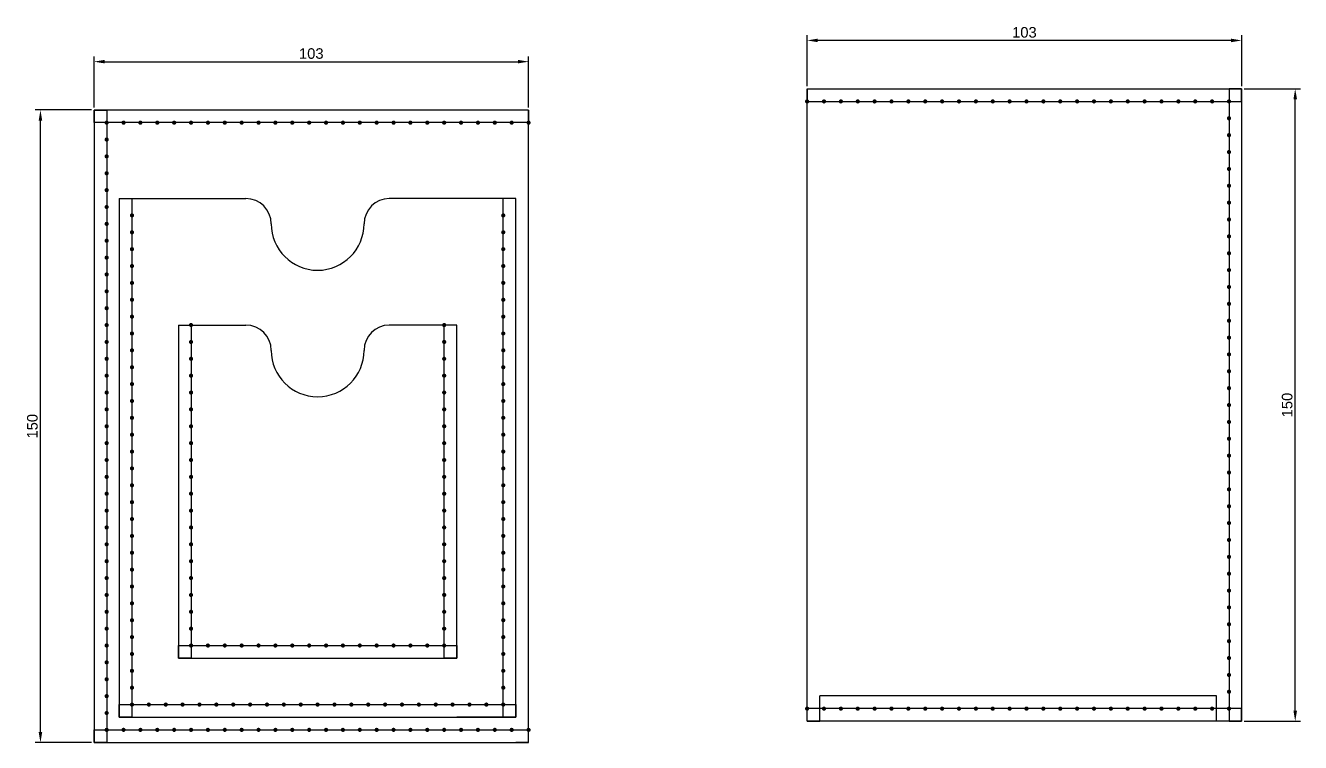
# Model space of a CAD drawing. Header units: millimetres. Extents: x 1335 to 6986, y 304 to 1543.
# Drawn here: x 1334.6 to 1636.8, y 984.9 to 1154.9 of the extents above; entities that cross this region are included whole.
import ezdxf

# ---------------------------------------------------------------- set-up
doc = ezdxf.new("R2010")
doc.units = ezdxf.units.MM
doc.styles.get("Standard").update_dxf_attribs({"font": 'arial.ttf'})
doc.dimstyles.new('ISO-25', dxfattribs={"dimtxt": 2.5, "dimasz": 2.5, "dimexe": 1.25, "dimexo": 0.625, "dimtad": 1, "dimtxsty": 'Standard', "dimcen": 2.5, "dimadec": 0, "dimazin": 0, "dimtfac": 1, "dimtmove": 0, "dimatfit": 3, "dimfxl": 1, "dimarcsym": 0})

# ---------------------------------------------------------------- blocks, each defined once
blk = doc.blocks.new('*D20')
at = {"color": 0, "lineweight": -2, "transparency": 16777216}
for p, q in [((1350.19, 1134.87), (1336.87, 1134.87)), ((1338.12, 987.37), (1338.12, 1132.37)), ((1350.19, 984.87), (1336.87, 984.87))]:
    blk.add_line(p, q, dxfattribs=at)
at = {"color": 0, "transparency": 16777216}
for points in [[(1337.7, 1132.37), (1338.54, 1132.37), (1338.12, 1134.87)], [(1337.7, 987.37), (1338.54, 987.37), (1338.12, 984.87)]]:
    blk.add_solid(points, dxfattribs=at)
at = {"layer": 'Defpoints', "color": 0, "transparency": 16777216}
for p in [(1338.12, 1134.87), (1350.82, 1134.87), (1350.82, 984.87)]:
    blk.add_point(p, dxfattribs=at)
at = {"color": 0, "transparency": 16777216, "insert": (1336.22, 1059.87), "char_height": 2.5, "attachment_point": 5, "rotation": 90}
blk.add_mtext('150', dxfattribs=at)
blk = doc.blocks.new('*D21')
at = {"color": 0, "lineweight": -2, "transparency": 16777216}
for p, q in [((1350.82, 1135.49), (1350.82, 1147.58)), ((1353.32, 1146.33), (1451.32, 1146.33)), ((1453.82, 1135.49), (1453.82, 1147.58))]:
    blk.add_line(p, q, dxfattribs=at)
at = {"color": 0, "transparency": 16777216}
for points in [[(1353.32, 1146.75), (1353.32, 1145.92), (1350.82, 1146.33)], [(1451.32, 1146.75), (1451.32, 1145.92), (1453.82, 1146.33)]]:
    blk.add_solid(points, dxfattribs=at)
at = {"layer": 'Defpoints', "color": 0, "transparency": 16777216}
for p in [(1453.82, 1146.33), (1350.82, 1134.87), (1453.82, 1134.87)]:
    blk.add_point(p, dxfattribs=at)
at = {"color": 0, "transparency": 16777216, "insert": (1402.32, 1148.24), "char_height": 2.5, "attachment_point": 5}
blk.add_mtext('103', dxfattribs=at)
blk = doc.blocks.new('*D22')
at = {"color": 0, "lineweight": -2, "transparency": 16777216}
for p, q in [((1623.47, 1139.9), (1636.79, 1139.9)), ((1635.54, 992.4), (1635.54, 1137.4)), ((1623.47, 989.9), (1636.79, 989.9))]:
    blk.add_line(p, q, dxfattribs=at)
at = {"color": 0, "transparency": 16777216}
for points in [[(1635.13, 1137.4), (1635.96, 1137.4), (1635.54, 1139.9)], [(1635.13, 992.4), (1635.96, 992.4), (1635.54, 989.9)]]:
    blk.add_solid(points, dxfattribs=at)
at = {"layer": 'Defpoints', "color": 0, "transparency": 16777216}
for p in [(1622.85, 1139.9), (1635.54, 1139.9), (1622.85, 989.9)]:
    blk.add_point(p, dxfattribs=at)
at = {"color": 0, "transparency": 16777216, "insert": (1633.64, 1064.9), "char_height": 2.5, "attachment_point": 5, "rotation": 90}
blk.add_mtext('150', dxfattribs=at)
blk = doc.blocks.new('*D23')
at = {"color": 0, "lineweight": -2, "transparency": 16777216}
for p, q in [((1519.85, 1140.52), (1519.85, 1152.62)), ((1622.85, 1140.52), (1622.85, 1152.62)), ((1620.35, 1151.37), (1522.35, 1151.37))]:
    blk.add_line(p, q, dxfattribs=at)
at = {"color": 0, "transparency": 16777216}
for points in [[(1522.35, 1151.78), (1522.35, 1150.95), (1519.85, 1151.37)], [(1620.35, 1151.78), (1620.35, 1150.95), (1622.85, 1151.37)]]:
    blk.add_solid(points, dxfattribs=at)
at = {"layer": 'Defpoints', "color": 0, "transparency": 16777216}
for p in [(1519.85, 1151.37), (1519.85, 1139.9), (1622.85, 1139.9)]:
    blk.add_point(p, dxfattribs=at)
at = {"color": 0, "transparency": 16777216, "insert": (1571.35, 1153.27), "char_height": 2.5, "attachment_point": 5}
blk.add_mtext('103', dxfattribs=at)

msp = doc.modelspace()

# ---------------------------------------------------------------- hatches: boundary and pattern name
h = msp.add_hatch(color=256)
h.dxf.hatch_style = 1
h.paths.add_polyline_path([(1519.347, 1136.898, -1), (1520.347, 1136.898, -1)])
h = msp.add_hatch(color=256)
h.dxf.hatch_style = 1
h.paths.add_polyline_path([(1523.347, 1136.898, -1), (1524.347, 1136.898, -1)])
h = msp.add_hatch(color=256)
h.dxf.hatch_style = 1
h.paths.add_polyline_path([(1527.347, 1136.898, -1), (1528.347, 1136.898, -1)])
h = msp.add_hatch(color=256)
h.dxf.hatch_style = 1
h.paths.add_polyline_path([(1531.347, 1136.898, -1), (1532.347, 1136.898, -1)])
h = msp.add_hatch(color=256)
h.dxf.hatch_style = 1
h.paths.add_polyline_path([(1535.347, 1136.898, -1), (1536.347, 1136.898, -1)])
h = msp.add_hatch(color=256)
h.dxf.hatch_style = 1
h.paths.add_polyline_path([(1539.347, 1136.898, -1), (1540.347, 1136.898, -1)])
h = msp.add_hatch(color=256)
h.dxf.hatch_style = 1
h.paths.add_polyline_path([(1543.347, 1136.898, -1), (1544.347, 1136.898, -1)])
h = msp.add_hatch(color=256)
h.dxf.hatch_style = 1
h.paths.add_polyline_path([(1547.347, 1136.898, -1), (1548.347, 1136.898, -1)])
h = msp.add_hatch(color=256)
h.dxf.hatch_style = 1
h.paths.add_polyline_path([(1551.347, 1136.898, -1), (1552.347, 1136.898, -1)])
h = msp.add_hatch(color=256)
h.dxf.hatch_style = 1
h.paths.add_polyline_path([(1555.347, 1136.898, -1), (1556.347, 1136.898, -1)])
h = msp.add_hatch(color=256)
h.dxf.hatch_style = 1
h.paths.add_polyline_path([(1559.347, 1136.898, -1), (1560.347, 1136.898, -1)])
h = msp.add_hatch(color=256)
h.dxf.hatch_style = 1
h.paths.add_polyline_path([(1563.347, 1136.898, -1), (1564.347, 1136.898, -1)])
h = msp.add_hatch(color=256)
h.dxf.hatch_style = 1
h.paths.add_polyline_path([(1567.347, 1136.898, -1), (1568.347, 1136.898, -1)])
h = msp.add_hatch(color=256)
h.dxf.hatch_style = 1
h.paths.add_polyline_path([(1571.347, 1136.898, -1), (1572.347, 1136.898, -1)])
h = msp.add_hatch(color=256)
h.dxf.hatch_style = 1
h.paths.add_polyline_path([(1575.347, 1136.898, -1), (1576.347, 1136.898, -1)])
h = msp.add_hatch(color=256)
h.dxf.hatch_style = 1
h.paths.add_polyline_path([(1579.347, 1136.898, -1), (1580.347, 1136.898, -1)])
h = msp.add_hatch(color=256)
h.dxf.hatch_style = 1
h.paths.add_polyline_path([(1583.347, 1136.898, -1), (1584.347, 1136.898, -1)])
h = msp.add_hatch(color=256)
h.dxf.hatch_style = 1
h.paths.add_polyline_path([(1587.347, 1136.898, -1), (1588.347, 1136.898, -1)])
h = msp.add_hatch(color=256)
h.dxf.hatch_style = 1
h.paths.add_polyline_path([(1591.347, 1136.898, -1), (1592.347, 1136.898, -1)])
h = msp.add_hatch(color=256)
h.dxf.hatch_style = 1
h.paths.add_polyline_path([(1595.347, 1136.898, -1), (1596.347, 1136.898, -1)])
h = msp.add_hatch(color=256)
h.dxf.hatch_style = 1
h.paths.add_polyline_path([(1599.347, 1136.898, -1), (1600.347, 1136.898, -1)])
h = msp.add_hatch(color=256)
h.dxf.hatch_style = 1
h.paths.add_polyline_path([(1603.347, 1136.898, -1), (1604.347, 1136.898, -1)])
h = msp.add_hatch(color=256)
h.dxf.hatch_style = 1
h.paths.add_polyline_path([(1607.347, 1136.898, -1), (1608.347, 1136.898, -1)])
h = msp.add_hatch(color=256)
h.dxf.hatch_style = 1
h.paths.add_polyline_path([(1611.347, 1136.898, -1), (1612.347, 1136.898, -1)])
h = msp.add_hatch(color=256)
h.dxf.hatch_style = 1
h.paths.add_polyline_path([(1615.347, 1136.898, -1), (1616.347, 1136.898, -1)])
h = msp.add_hatch(color=256)
h.dxf.hatch_style = 1
h.paths.add_polyline_path([(1619.347, 1136.898, -1), (1620.347, 1136.898, -1)])
h = msp.add_hatch(color=256)
h.dxf.hatch_style = 1
h.paths.add_polyline_path([(1619.347, 1132.898, -1), (1620.347, 1132.898, -1)])
h = msp.add_hatch(color=256)
h.dxf.hatch_style = 1
h.paths.add_polyline_path([(1354.317, 1131.865, 1), (1353.317, 1131.865, 1)])
h = msp.add_hatch(color=256)
h.dxf.hatch_style = 1
h.paths.add_polyline_path([(1358.317, 1131.865, 1), (1357.317, 1131.865, 1)])
h = msp.add_hatch(color=256)
h.dxf.hatch_style = 1
h.paths.add_polyline_path([(1362.317, 1131.865, 1), (1361.317, 1131.865, 1)])
h = msp.add_hatch(color=256)
h.dxf.hatch_style = 1
h.paths.add_polyline_path([(1366.317, 1131.865, 1), (1365.317, 1131.865, 1)])
h = msp.add_hatch(color=256)
h.dxf.hatch_style = 1
h.paths.add_polyline_path([(1370.317, 1131.865, 1), (1369.317, 1131.865, 1)])
h = msp.add_hatch(color=256)
h.dxf.hatch_style = 1
h.paths.add_polyline_path([(1374.317, 1131.865, 1), (1373.317, 1131.865, 1)])
h = msp.add_hatch(color=256)
h.dxf.hatch_style = 1
h.paths.add_polyline_path([(1378.317, 1131.865, 1), (1377.317, 1131.865, 1)])
h = msp.add_hatch(color=256)
h.dxf.hatch_style = 1
h.paths.add_polyline_path([(1382.317, 1131.865, 1), (1381.317, 1131.865, 1)])
h = msp.add_hatch(color=256)
h.dxf.hatch_style = 1
h.paths.add_polyline_path([(1386.317, 1131.865, 1), (1385.317, 1131.865, 1)])
h = msp.add_hatch(color=256)
h.dxf.hatch_style = 1
h.paths.add_polyline_path([(1390.317, 1131.865, 1), (1389.317, 1131.865, 1)])
h = msp.add_hatch(color=256)
h.dxf.hatch_style = 1
h.paths.add_polyline_path([(1394.317, 1131.865, 1), (1393.317, 1131.865, 1)])
h = msp.add_hatch(color=256)
h.dxf.hatch_style = 1
h.paths.add_polyline_path([(1398.317, 1131.865, 1), (1397.317, 1131.865, 1)])
h = msp.add_hatch(color=256)
h.dxf.hatch_style = 1
h.paths.add_polyline_path([(1402.317, 1131.865, 1), (1401.317, 1131.865, 1)])
h = msp.add_hatch(color=256)
h.dxf.hatch_style = 1
h.paths.add_polyline_path([(1406.317, 1131.865, 1), (1405.317, 1131.865, 1)])
h = msp.add_hatch(color=256)
h.dxf.hatch_style = 1
h.paths.add_polyline_path([(1410.317, 1131.865, 1), (1409.317, 1131.865, 1)])
h = msp.add_hatch(color=256)
h.dxf.hatch_style = 1
h.paths.add_polyline_path([(1414.317, 1131.865, 1), (1413.317, 1131.865, 1)])
h = msp.add_hatch(color=256)
h.dxf.hatch_style = 1
h.paths.add_polyline_path([(1418.317, 1131.865, 1), (1417.317, 1131.865, 1)])
h = msp.add_hatch(color=256)
h.dxf.hatch_style = 1
h.paths.add_polyline_path([(1422.317, 1131.865, 1), (1421.317, 1131.865, 1)])
h = msp.add_hatch(color=256)
h.dxf.hatch_style = 1
h.paths.add_polyline_path([(1426.317, 1131.865, 1), (1425.317, 1131.865, 1)])
h = msp.add_hatch(color=256)
h.dxf.hatch_style = 1
h.paths.add_polyline_path([(1430.317, 1131.865, 1), (1429.317, 1131.865, 1)])
h = msp.add_hatch(color=256)
h.dxf.hatch_style = 1
h.paths.add_polyline_path([(1434.317, 1131.865, 1), (1433.317, 1131.865, 1)])
h = msp.add_hatch(color=256)
h.dxf.hatch_style = 1
h.paths.add_polyline_path([(1438.317, 1131.865, 1), (1437.317, 1131.865, 1)])
h = msp.add_hatch(color=256)
h.dxf.hatch_style = 1
h.paths.add_polyline_path([(1442.317, 1131.865, 1), (1441.317, 1131.865, 1)])
h = msp.add_hatch(color=256)
h.dxf.hatch_style = 1
h.paths.add_polyline_path([(1446.317, 1131.865, 1), (1445.317, 1131.865, 1)])
h = msp.add_hatch(color=256)
h.dxf.hatch_style = 1
h.paths.add_polyline_path([(1450.317, 1131.865, 1), (1449.317, 1131.865, 1)])
h = msp.add_hatch(color=256)
h.dxf.hatch_style = 1
h.paths.add_polyline_path([(1454.317, 1131.865, 1), (1453.317, 1131.865, 1)])
h = msp.add_hatch(color=256)
h.dxf.hatch_style = 1
h.paths.add_polyline_path([(1354.317, 1127.865, 1), (1353.317, 1127.865, 1)])
h = msp.add_hatch(color=256)
h.dxf.hatch_style = 1
h.paths.add_polyline_path([(1619.347, 1128.898, -1), (1620.347, 1128.898, -1)])
h = msp.add_hatch(color=256)
h.dxf.hatch_style = 1
h.paths.add_polyline_path([(1354.317, 1123.865, 1), (1353.317, 1123.865, 1)])
h = msp.add_hatch(color=256)
h.dxf.hatch_style = 1
h.paths.add_polyline_path([(1619.347, 1124.898, -1), (1620.347, 1124.898, -1)])
h = msp.add_hatch(color=256)
h.dxf.hatch_style = 1
h.paths.add_polyline_path([(1619.347, 1120.898, -1), (1620.347, 1120.898, -1)])
h = msp.add_hatch(color=256)
h.dxf.hatch_style = 1
h.paths.add_polyline_path([(1354.317, 1119.865, 1), (1353.317, 1119.865, 1)])
h = msp.add_hatch(color=256)
h.dxf.hatch_style = 1
h.paths.add_polyline_path([(1354.317, 1115.865, 1), (1353.317, 1115.865, 1)])
h = msp.add_hatch(color=256)
h.dxf.hatch_style = 1
h.paths.add_polyline_path([(1619.347, 1116.898, -1), (1620.347, 1116.898, -1)])
h = msp.add_hatch(color=256)
h.dxf.hatch_style = 1
h.paths.add_polyline_path([(1354.317, 1111.865, 1), (1353.317, 1111.865, 1)])
h = msp.add_hatch(color=256)
h.dxf.hatch_style = 1
h.paths.add_polyline_path([(1619.347, 1112.898, -1), (1620.347, 1112.898, -1)])
h = msp.add_hatch(color=256)
h.dxf.hatch_style = 1
h.paths.add_polyline_path([(1360.317, 1109.865, 1), (1359.317, 1109.865, 1)])
h = msp.add_hatch(color=256)
h.dxf.hatch_style = 1
h.paths.add_polyline_path([(1448.317, 1109.865, 1), (1447.317, 1109.865, 1)])
h = msp.add_hatch(color=256)
h.dxf.hatch_style = 1
h.paths.add_polyline_path([(1619.347, 1108.898, -1), (1620.347, 1108.898, -1)])
h = msp.add_hatch(color=256)
h.dxf.hatch_style = 1
h.paths.add_polyline_path([(1354.317, 1107.865, 1), (1353.317, 1107.865, 1)])
h = msp.add_hatch(color=256)
h.dxf.hatch_style = 1
h.paths.add_polyline_path([(1360.317, 1105.865, 1), (1359.317, 1105.865, 1)])
h = msp.add_hatch(color=256)
h.dxf.hatch_style = 1
h.paths.add_polyline_path([(1448.317, 1105.865, 1), (1447.317, 1105.865, 1)])
h = msp.add_hatch(color=256)
h.dxf.hatch_style = 1
h.paths.add_polyline_path([(1354.317, 1103.865, 1), (1353.317, 1103.865, 1)])
h = msp.add_hatch(color=256)
h.dxf.hatch_style = 1
h.paths.add_polyline_path([(1619.347, 1104.898, -1), (1620.347, 1104.898, -1)])
h = msp.add_hatch(color=256)
h.dxf.hatch_style = 1
h.paths.add_polyline_path([(1354.317, 1099.865, 1), (1353.317, 1099.865, 1)])
h = msp.add_hatch(color=256)
h.dxf.hatch_style = 1
h.paths.add_polyline_path([(1360.317, 1101.865, 1), (1359.317, 1101.865, 1)])
h = msp.add_hatch(color=256)
h.dxf.hatch_style = 1
h.paths.add_polyline_path([(1448.317, 1101.865, 1), (1447.317, 1101.865, 1)])
h = msp.add_hatch(color=256)
h.dxf.hatch_style = 1
h.paths.add_polyline_path([(1619.347, 1100.898, -1), (1620.347, 1100.898, -1)])
h = msp.add_hatch(color=256)
h.dxf.hatch_style = 1
h.paths.add_polyline_path([(1360.317, 1097.865, 1), (1359.317, 1097.865, 1)])
h = msp.add_hatch(color=256)
h.dxf.hatch_style = 1
h.paths.add_polyline_path([(1448.317, 1097.865, 1), (1447.317, 1097.865, 1)])
h = msp.add_hatch(color=256)
h.dxf.hatch_style = 1
h.paths.add_polyline_path([(1619.347, 1096.898, -1), (1620.347, 1096.898, -1)])
h = msp.add_hatch(color=256)
h.dxf.hatch_style = 1
h.paths.add_polyline_path([(1354.317, 1095.865, 1), (1353.317, 1095.865, 1)])
h = msp.add_hatch(color=256)
h.dxf.hatch_style = 1
h.paths.add_polyline_path([(1360.317, 1093.865, 1), (1359.317, 1093.865, 1)])
h = msp.add_hatch(color=256)
h.dxf.hatch_style = 1
h.paths.add_polyline_path([(1448.317, 1093.865, 1), (1447.317, 1093.865, 1)])
h = msp.add_hatch(color=256)
h.dxf.hatch_style = 1
h.paths.add_polyline_path([(1354.317, 1091.865, 1), (1353.317, 1091.865, 1)])
h = msp.add_hatch(color=256)
h.dxf.hatch_style = 1
h.paths.add_polyline_path([(1619.347, 1092.898, -1), (1620.347, 1092.898, -1)])
h = msp.add_hatch(color=256)
h.dxf.hatch_style = 1
h.paths.add_polyline_path([(1354.317, 1087.865, 1), (1353.317, 1087.865, 1)])
h = msp.add_hatch(color=256)
h.dxf.hatch_style = 1
h.paths.add_polyline_path([(1360.317, 1089.865, 1), (1359.317, 1089.865, 1)])
h = msp.add_hatch(color=256)
h.dxf.hatch_style = 1
h.paths.add_polyline_path([(1448.317, 1089.865, 1), (1447.317, 1089.865, 1)])
h = msp.add_hatch(color=256)
h.dxf.hatch_style = 1
h.paths.add_polyline_path([(1619.347, 1088.898, -1), (1620.347, 1088.898, -1)])
h = msp.add_hatch(color=256)
h.dxf.hatch_style = 1
h.paths.add_polyline_path([(1360.317, 1085.865, 1), (1359.317, 1085.865, 1)])
h = msp.add_hatch(color=256)
h.dxf.hatch_style = 1
h.paths.add_polyline_path([(1448.317, 1085.865, 1), (1447.317, 1085.865, 1)])
h = msp.add_hatch(color=256)
h.dxf.hatch_style = 1
h.paths.add_polyline_path([(1619.347, 1084.898, -1), (1620.347, 1084.898, -1)])
h = msp.add_hatch(color=256)
h.dxf.hatch_style = 1
h.paths.add_polyline_path([(1354.317, 1083.865, 1), (1353.317, 1083.865, 1)])
h = msp.add_hatch(color=256)
h.dxf.hatch_style = 1
h.paths.add_polyline_path([(1360.317, 1081.865, 1), (1359.317, 1081.865, 1)])
h = msp.add_hatch(color=256)
h.dxf.hatch_style = 1
h.paths.add_polyline_path([(1374.317, 1083.865, 1), (1373.317, 1083.865, 1)])
h = msp.add_hatch(color=256)
h.dxf.hatch_style = 1
h.paths.add_polyline_path([(1434.317, 1083.865, 1), (1433.317, 1083.865, 1)])
h = msp.add_hatch(color=256)
h.dxf.hatch_style = 1
h.paths.add_polyline_path([(1448.317, 1081.865, 1), (1447.317, 1081.865, 1)])
h = msp.add_hatch(color=256)
h.dxf.hatch_style = 1
h.paths.add_polyline_path([(1354.317, 1079.865, 1), (1353.317, 1079.865, 1)])
h = msp.add_hatch(color=256)
h.dxf.hatch_style = 1
h.paths.add_polyline_path([(1374.317, 1079.865, 1), (1373.317, 1079.865, 1)])
h = msp.add_hatch(color=256)
h.dxf.hatch_style = 1
h.paths.add_polyline_path([(1434.317, 1079.865, 1), (1433.317, 1079.865, 1)])
h = msp.add_hatch(color=256)
h.dxf.hatch_style = 1
h.paths.add_polyline_path([(1619.347, 1080.898, -1), (1620.347, 1080.898, -1)])
h = msp.add_hatch(color=256)
h.dxf.hatch_style = 1
h.paths.add_polyline_path([(1354.317, 1075.865, 1), (1353.317, 1075.865, 1)])
h = msp.add_hatch(color=256)
h.dxf.hatch_style = 1
h.paths.add_polyline_path([(1360.317, 1077.865, 1), (1359.317, 1077.865, 1)])
h = msp.add_hatch(color=256)
h.dxf.hatch_style = 1
h.paths.add_polyline_path([(1374.317, 1075.865, 1), (1373.317, 1075.865, 1)])
h = msp.add_hatch(color=256)
h.dxf.hatch_style = 1
h.paths.add_polyline_path([(1434.317, 1075.865, 1), (1433.317, 1075.865, 1)])
h = msp.add_hatch(color=256)
h.dxf.hatch_style = 1
h.paths.add_polyline_path([(1448.317, 1077.865, 1), (1447.317, 1077.865, 1)])
h = msp.add_hatch(color=256)
h.dxf.hatch_style = 1
h.paths.add_polyline_path([(1619.347, 1076.898, -1), (1620.347, 1076.898, -1)])
h = msp.add_hatch(color=256)
h.dxf.hatch_style = 1
h.paths.add_polyline_path([(1360.317, 1073.865, 1), (1359.317, 1073.865, 1)])
h = msp.add_hatch(color=256)
h.dxf.hatch_style = 1
h.paths.add_polyline_path([(1448.317, 1073.865, 1), (1447.317, 1073.865, 1)])
h = msp.add_hatch(color=256)
h.dxf.hatch_style = 1
h.paths.add_polyline_path([(1619.347, 1072.898, -1), (1620.347, 1072.898, -1)])
h = msp.add_hatch(color=256)
h.dxf.hatch_style = 1
h.paths.add_polyline_path([(1354.317, 1071.865, 1), (1353.317, 1071.865, 1)])
h = msp.add_hatch(color=256)
h.dxf.hatch_style = 1
h.paths.add_polyline_path([(1360.317, 1069.865, 1), (1359.317, 1069.865, 1)])
h = msp.add_hatch(color=256)
h.dxf.hatch_style = 1
h.paths.add_polyline_path([(1374.317, 1071.865, 1), (1373.317, 1071.865, 1)])
h = msp.add_hatch(color=256)
h.dxf.hatch_style = 1
h.paths.add_polyline_path([(1434.317, 1071.865, 1), (1433.317, 1071.865, 1)])
h = msp.add_hatch(color=256)
h.dxf.hatch_style = 1
h.paths.add_polyline_path([(1448.317, 1069.865, 1), (1447.317, 1069.865, 1)])
h = msp.add_hatch(color=256)
h.dxf.hatch_style = 1
h.paths.add_polyline_path([(1354.317, 1067.865, 1), (1353.317, 1067.865, 1)])
h = msp.add_hatch(color=256)
h.dxf.hatch_style = 1
h.paths.add_polyline_path([(1374.317, 1067.865, 1), (1373.317, 1067.865, 1)])
h = msp.add_hatch(color=256)
h.dxf.hatch_style = 1
h.paths.add_polyline_path([(1434.317, 1067.865, 1), (1433.317, 1067.865, 1)])
h = msp.add_hatch(color=256)
h.dxf.hatch_style = 1
h.paths.add_polyline_path([(1619.347, 1068.898, -1), (1620.347, 1068.898, -1)])
h = msp.add_hatch(color=256)
h.dxf.hatch_style = 1
h.paths.add_polyline_path([(1354.317, 1063.865, 1), (1353.317, 1063.865, 1)])
h = msp.add_hatch(color=256)
h.dxf.hatch_style = 1
h.paths.add_polyline_path([(1360.317, 1065.865, 1), (1359.317, 1065.865, 1)])
h = msp.add_hatch(color=256)
h.dxf.hatch_style = 1
h.paths.add_polyline_path([(1374.317, 1063.865, 1), (1373.317, 1063.865, 1)])
h = msp.add_hatch(color=256)
h.dxf.hatch_style = 1
h.paths.add_polyline_path([(1434.317, 1063.865, 1), (1433.317, 1063.865, 1)])
h = msp.add_hatch(color=256)
h.dxf.hatch_style = 1
h.paths.add_polyline_path([(1448.317, 1065.865, 1), (1447.317, 1065.865, 1)])
h = msp.add_hatch(color=256)
h.dxf.hatch_style = 1
h.paths.add_polyline_path([(1619.347, 1064.898, -1), (1620.347, 1064.898, -1)])
h = msp.add_hatch(color=256)
h.dxf.hatch_style = 1
h.paths.add_polyline_path([(1360.317, 1061.865, 1), (1359.317, 1061.865, 1)])
h = msp.add_hatch(color=256)
h.dxf.hatch_style = 1
h.paths.add_polyline_path([(1448.317, 1061.865, 1), (1447.317, 1061.865, 1)])
h = msp.add_hatch(color=256)
h.dxf.hatch_style = 1
h.paths.add_polyline_path([(1619.347, 1060.898, -1), (1620.347, 1060.898, -1)])
h = msp.add_hatch(color=256)
h.dxf.hatch_style = 1
h.paths.add_polyline_path([(1354.317, 1059.865, 1), (1353.317, 1059.865, 1)])
h = msp.add_hatch(color=256)
h.dxf.hatch_style = 1
h.paths.add_polyline_path([(1360.317, 1057.865, 1), (1359.317, 1057.865, 1)])
h = msp.add_hatch(color=256)
h.dxf.hatch_style = 1
h.paths.add_polyline_path([(1374.317, 1059.865, 1), (1373.317, 1059.865, 1)])
h = msp.add_hatch(color=256)
h.dxf.hatch_style = 1
h.paths.add_polyline_path([(1434.317, 1059.865, 1), (1433.317, 1059.865, 1)])
h = msp.add_hatch(color=256)
h.dxf.hatch_style = 1
h.paths.add_polyline_path([(1448.317, 1057.865, 1), (1447.317, 1057.865, 1)])
h = msp.add_hatch(color=256)
h.dxf.hatch_style = 1
h.paths.add_polyline_path([(1354.317, 1055.865, 1), (1353.317, 1055.865, 1)])
h = msp.add_hatch(color=256)
h.dxf.hatch_style = 1
h.paths.add_polyline_path([(1374.317, 1055.865, 1), (1373.317, 1055.865, 1)])
h = msp.add_hatch(color=256)
h.dxf.hatch_style = 1
h.paths.add_polyline_path([(1434.317, 1055.865, 1), (1433.317, 1055.865, 1)])
h = msp.add_hatch(color=256)
h.dxf.hatch_style = 1
h.paths.add_polyline_path([(1619.347, 1056.898, -1), (1620.347, 1056.898, -1)])
h = msp.add_hatch(color=256)
h.dxf.hatch_style = 1
h.paths.add_polyline_path([(1354.317, 1051.865, 1), (1353.317, 1051.865, 1)])
h = msp.add_hatch(color=256)
h.dxf.hatch_style = 1
h.paths.add_polyline_path([(1360.317, 1053.865, 1), (1359.317, 1053.865, 1)])
h = msp.add_hatch(color=256)
h.dxf.hatch_style = 1
h.paths.add_polyline_path([(1374.317, 1051.865, 1), (1373.317, 1051.865, 1)])
h = msp.add_hatch(color=256)
h.dxf.hatch_style = 1
h.paths.add_polyline_path([(1434.317, 1051.865, 1), (1433.317, 1051.865, 1)])
h = msp.add_hatch(color=256)
h.dxf.hatch_style = 1
h.paths.add_polyline_path([(1448.317, 1053.865, 1), (1447.317, 1053.865, 1)])
h = msp.add_hatch(color=256)
h.dxf.hatch_style = 1
h.paths.add_polyline_path([(1619.347, 1052.898, -1), (1620.347, 1052.898, -1)])
h = msp.add_hatch(color=256)
h.dxf.hatch_style = 1
h.paths.add_polyline_path([(1360.317, 1049.865, 1), (1359.317, 1049.865, 1)])
h = msp.add_hatch(color=256)
h.dxf.hatch_style = 1
h.paths.add_polyline_path([(1448.317, 1049.865, 1), (1447.317, 1049.865, 1)])
h = msp.add_hatch(color=256)
h.dxf.hatch_style = 1
h.paths.add_polyline_path([(1619.347, 1048.898, -1), (1620.347, 1048.898, -1)])
h = msp.add_hatch(color=256)
h.dxf.hatch_style = 1
h.paths.add_polyline_path([(1354.317, 1047.865, 1), (1353.317, 1047.865, 1)])
h = msp.add_hatch(color=256)
h.dxf.hatch_style = 1
h.paths.add_polyline_path([(1360.317, 1045.865, 1), (1359.317, 1045.865, 1)])
h = msp.add_hatch(color=256)
h.dxf.hatch_style = 1
h.paths.add_polyline_path([(1374.317, 1047.865, 1), (1373.317, 1047.865, 1)])
h = msp.add_hatch(color=256)
h.dxf.hatch_style = 1
h.paths.add_polyline_path([(1434.317, 1047.865, 1), (1433.317, 1047.865, 1)])
h = msp.add_hatch(color=256)
h.dxf.hatch_style = 1
h.paths.add_polyline_path([(1448.317, 1045.865, 1), (1447.317, 1045.865, 1)])
h = msp.add_hatch(color=256)
h.dxf.hatch_style = 1
h.paths.add_polyline_path([(1354.317, 1043.865, 1), (1353.317, 1043.865, 1)])
h = msp.add_hatch(color=256)
h.dxf.hatch_style = 1
h.paths.add_polyline_path([(1374.317, 1043.865, 1), (1373.317, 1043.865, 1)])
h = msp.add_hatch(color=256)
h.dxf.hatch_style = 1
h.paths.add_polyline_path([(1434.317, 1043.865, 1), (1433.317, 1043.865, 1)])
h = msp.add_hatch(color=256)
h.dxf.hatch_style = 1
h.paths.add_polyline_path([(1619.347, 1044.898, -1), (1620.347, 1044.898, -1)])
h = msp.add_hatch(color=256)
h.dxf.hatch_style = 1
h.paths.add_polyline_path([(1354.317, 1039.865, 1), (1353.317, 1039.865, 1)])
h = msp.add_hatch(color=256)
h.dxf.hatch_style = 1
h.paths.add_polyline_path([(1360.317, 1041.865, 1), (1359.317, 1041.865, 1)])
h = msp.add_hatch(color=256)
h.dxf.hatch_style = 1
h.paths.add_polyline_path([(1374.317, 1039.865, 1), (1373.317, 1039.865, 1)])
h = msp.add_hatch(color=256)
h.dxf.hatch_style = 1
h.paths.add_polyline_path([(1434.317, 1039.865, 1), (1433.317, 1039.865, 1)])
h = msp.add_hatch(color=256)
h.dxf.hatch_style = 1
h.paths.add_polyline_path([(1448.317, 1041.865, 1), (1447.317, 1041.865, 1)])
h = msp.add_hatch(color=256)
h.dxf.hatch_style = 1
h.paths.add_polyline_path([(1619.347, 1040.898, -1), (1620.347, 1040.898, -1)])
h = msp.add_hatch(color=256)
h.dxf.hatch_style = 1
h.paths.add_polyline_path([(1360.317, 1037.865, 1), (1359.317, 1037.865, 1)])
h = msp.add_hatch(color=256)
h.dxf.hatch_style = 1
h.paths.add_polyline_path([(1448.317, 1037.865, 1), (1447.317, 1037.865, 1)])
h = msp.add_hatch(color=256)
h.dxf.hatch_style = 1
h.paths.add_polyline_path([(1619.347, 1036.898, -1), (1620.347, 1036.898, -1)])
h = msp.add_hatch(color=256)
h.dxf.hatch_style = 1
h.paths.add_polyline_path([(1354.317, 1035.865, 1), (1353.317, 1035.865, 1)])
h = msp.add_hatch(color=256)
h.dxf.hatch_style = 1
h.paths.add_polyline_path([(1360.317, 1033.865, 1), (1359.317, 1033.865, 1)])
h = msp.add_hatch(color=256)
h.dxf.hatch_style = 1
h.paths.add_polyline_path([(1374.317, 1035.865, 1), (1373.317, 1035.865, 1)])
h = msp.add_hatch(color=256)
h.dxf.hatch_style = 1
h.paths.add_polyline_path([(1434.317, 1035.865, 1), (1433.317, 1035.865, 1)])
h = msp.add_hatch(color=256)
h.dxf.hatch_style = 1
h.paths.add_polyline_path([(1448.317, 1033.865, 1), (1447.317, 1033.865, 1)])
h = msp.add_hatch(color=256)
h.dxf.hatch_style = 1
h.paths.add_polyline_path([(1354.317, 1031.865, 1), (1353.317, 1031.865, 1)])
h = msp.add_hatch(color=256)
h.dxf.hatch_style = 1
h.paths.add_polyline_path([(1374.317, 1031.865, 1), (1373.317, 1031.865, 1)])
h = msp.add_hatch(color=256)
h.dxf.hatch_style = 1
h.paths.add_polyline_path([(1434.317, 1031.865, 1), (1433.317, 1031.865, 1)])
h = msp.add_hatch(color=256)
h.dxf.hatch_style = 1
h.paths.add_polyline_path([(1619.347, 1032.898, -1), (1620.347, 1032.898, -1)])
h = msp.add_hatch(color=256)
h.dxf.hatch_style = 1
h.paths.add_polyline_path([(1354.317, 1027.865, 1), (1353.317, 1027.865, 1)])
h = msp.add_hatch(color=256)
h.dxf.hatch_style = 1
h.paths.add_polyline_path([(1360.317, 1029.865, 1), (1359.317, 1029.865, 1)])
h = msp.add_hatch(color=256)
h.dxf.hatch_style = 1
h.paths.add_polyline_path([(1374.317, 1027.865, 1), (1373.317, 1027.865, 1)])
h = msp.add_hatch(color=256)
h.dxf.hatch_style = 1
h.paths.add_polyline_path([(1434.317, 1027.865, 1), (1433.317, 1027.865, 1)])
h = msp.add_hatch(color=256)
h.dxf.hatch_style = 1
h.paths.add_polyline_path([(1448.317, 1029.865, 1), (1447.317, 1029.865, 1)])
h = msp.add_hatch(color=256)
h.dxf.hatch_style = 1
h.paths.add_polyline_path([(1619.347, 1028.898, -1), (1620.347, 1028.898, -1)])
h = msp.add_hatch(color=256)
h.dxf.hatch_style = 1
h.paths.add_polyline_path([(1360.317, 1025.865, 1), (1359.317, 1025.865, 1)])
h = msp.add_hatch(color=256)
h.dxf.hatch_style = 1
h.paths.add_polyline_path([(1448.317, 1025.865, 1), (1447.317, 1025.865, 1)])
h = msp.add_hatch(color=256)
h.dxf.hatch_style = 1
h.paths.add_polyline_path([(1619.347, 1024.898, -1), (1620.347, 1024.898, -1)])
h = msp.add_hatch(color=256)
h.dxf.hatch_style = 1
h.paths.add_polyline_path([(1354.317, 1023.865, 1), (1353.317, 1023.865, 1)])
h = msp.add_hatch(color=256)
h.dxf.hatch_style = 1
h.paths.add_polyline_path([(1360.317, 1021.865, 1), (1359.317, 1021.865, 1)])
h = msp.add_hatch(color=256)
h.dxf.hatch_style = 1
h.paths.add_polyline_path([(1374.317, 1023.865, 1), (1373.317, 1023.865, 1)])
h = msp.add_hatch(color=256)
h.dxf.hatch_style = 1
h.paths.add_polyline_path([(1434.317, 1023.865, 1), (1433.317, 1023.865, 1)])
h = msp.add_hatch(color=256)
h.dxf.hatch_style = 1
h.paths.add_polyline_path([(1448.317, 1021.865, 1), (1447.317, 1021.865, 1)])
h = msp.add_hatch(color=256)
h.dxf.hatch_style = 1
h.paths.add_polyline_path([(1354.317, 1019.865, 1), (1353.317, 1019.865, 1)])
h = msp.add_hatch(color=256)
h.dxf.hatch_style = 1
h.paths.add_polyline_path([(1374.317, 1019.865, 1), (1373.317, 1019.865, 1)])
h = msp.add_hatch(color=256)
h.dxf.hatch_style = 1
h.paths.add_polyline_path([(1434.317, 1019.865, 1), (1433.317, 1019.865, 1)])
h = msp.add_hatch(color=256)
h.dxf.hatch_style = 1
h.paths.add_polyline_path([(1619.347, 1020.898, -1), (1620.347, 1020.898, -1)])
h = msp.add_hatch(color=256)
h.dxf.hatch_style = 1
h.paths.add_polyline_path([(1354.317, 1015.865, 1), (1353.317, 1015.865, 1)])
h = msp.add_hatch(color=256)
h.dxf.hatch_style = 1
h.paths.add_polyline_path([(1360.317, 1017.865, 1), (1359.317, 1017.865, 1)])
h = msp.add_hatch(color=256)
h.dxf.hatch_style = 1
h.paths.add_polyline_path([(1374.317, 1015.865, 1), (1373.317, 1015.865, 1)])
h = msp.add_hatch(color=256)
h.dxf.hatch_style = 1
h.paths.add_polyline_path([(1434.317, 1015.865, 1), (1433.317, 1015.865, 1)])
h = msp.add_hatch(color=256)
h.dxf.hatch_style = 1
h.paths.add_polyline_path([(1448.317, 1017.865, 1), (1447.317, 1017.865, 1)])
h = msp.add_hatch(color=256)
h.dxf.hatch_style = 1
h.paths.add_polyline_path([(1619.347, 1016.898, -1), (1620.347, 1016.898, -1)])
h = msp.add_hatch(color=256)
h.dxf.hatch_style = 1
h.paths.add_polyline_path([(1360.317, 1013.865, 1), (1359.317, 1013.865, 1)])
h = msp.add_hatch(color=256)
h.dxf.hatch_style = 1
h.paths.add_polyline_path([(1448.317, 1013.865, 1), (1447.317, 1013.865, 1)])
h = msp.add_hatch(color=256)
h.dxf.hatch_style = 1
h.paths.add_polyline_path([(1619.347, 1012.898, -1), (1620.347, 1012.898, -1)])
h = msp.add_hatch(color=256)
h.dxf.hatch_style = 1
h.paths.add_polyline_path([(1354.317, 1011.865, 1), (1353.317, 1011.865, 1)])
h = msp.add_hatch(color=256)
h.dxf.hatch_style = 1
h.paths.add_polyline_path([(1360.317, 1009.865, 1), (1359.317, 1009.865, 1)])
h = msp.add_hatch(color=256)
h.dxf.hatch_style = 1
h.paths.add_polyline_path([(1374.317, 1011.865, 1), (1373.317, 1011.865, 1)])
h = msp.add_hatch(color=256)
h.dxf.hatch_style = 1
h.paths.add_polyline_path([(1434.317, 1011.865, 1), (1433.317, 1011.865, 1)])
h = msp.add_hatch(color=256)
h.dxf.hatch_style = 1
h.paths.add_polyline_path([(1448.317, 1009.865, 1), (1447.317, 1009.865, 1)])
h = msp.add_hatch(color=256)
h.dxf.hatch_style = 1
h.paths.add_polyline_path([(1354.317, 1007.865, 1), (1353.317, 1007.865, 1)])
h = msp.add_hatch(color=256)
h.dxf.hatch_style = 1
h.paths.add_polyline_path([(1374.317, 1007.865, 1), (1373.317, 1007.865, 1)])
h = msp.add_hatch(color=256)
h.dxf.hatch_style = 1
h.paths.add_polyline_path([(1378.317, 1007.865, 1), (1377.317, 1007.865, 1)])
h = msp.add_hatch(color=256)
h.dxf.hatch_style = 1
h.paths.add_polyline_path([(1382.317, 1007.865, 1), (1381.317, 1007.865, 1)])
h = msp.add_hatch(color=256)
h.dxf.hatch_style = 1
h.paths.add_polyline_path([(1386.317, 1007.865, 1), (1385.317, 1007.865, 1)])
h = msp.add_hatch(color=256)
h.dxf.hatch_style = 1
h.paths.add_polyline_path([(1390.317, 1007.865, 1), (1389.317, 1007.865, 1)])
h = msp.add_hatch(color=256)
h.dxf.hatch_style = 1
h.paths.add_polyline_path([(1394.317, 1007.865, 1), (1393.317, 1007.865, 1)])
h = msp.add_hatch(color=256)
h.dxf.hatch_style = 1
h.paths.add_polyline_path([(1398.317, 1007.865, 1), (1397.317, 1007.865, 1)])
h = msp.add_hatch(color=256)
h.dxf.hatch_style = 1
h.paths.add_polyline_path([(1402.317, 1007.865, 1), (1401.317, 1007.865, 1)])
h = msp.add_hatch(color=256)
h.dxf.hatch_style = 1
h.paths.add_polyline_path([(1406.317, 1007.865, 1), (1405.317, 1007.865, 1)])
h = msp.add_hatch(color=256)
h.dxf.hatch_style = 1
h.paths.add_polyline_path([(1410.317, 1007.865, 1), (1409.317, 1007.865, 1)])
h = msp.add_hatch(color=256)
h.dxf.hatch_style = 1
h.paths.add_polyline_path([(1414.317, 1007.865, 1), (1413.317, 1007.865, 1)])
h = msp.add_hatch(color=256)
h.dxf.hatch_style = 1
h.paths.add_polyline_path([(1418.317, 1007.865, 1), (1417.317, 1007.865, 1)])
h = msp.add_hatch(color=256)
h.dxf.hatch_style = 1
h.paths.add_polyline_path([(1422.317, 1007.865, 1), (1421.317, 1007.865, 1)])
h = msp.add_hatch(color=256)
h.dxf.hatch_style = 1
h.paths.add_polyline_path([(1426.317, 1007.865, 1), (1425.317, 1007.865, 1)])
h = msp.add_hatch(color=256)
h.dxf.hatch_style = 1
h.paths.add_polyline_path([(1430.317, 1007.865, 1), (1429.317, 1007.865, 1)])
h = msp.add_hatch(color=256)
h.dxf.hatch_style = 1
h.paths.add_polyline_path([(1434.317, 1007.865, 1), (1433.317, 1007.865, 1)])
h = msp.add_hatch(color=256)
h.dxf.hatch_style = 1
h.paths.add_polyline_path([(1434.317, 1007.865, 1), (1433.317, 1007.865, 1)])
h = msp.add_hatch(color=256)
h.dxf.hatch_style = 1
h.paths.add_polyline_path([(1619.347, 1008.898, -1), (1620.347, 1008.898, -1)])
h = msp.add_hatch(color=256)
h.dxf.hatch_style = 1
h.paths.add_polyline_path([(1354.317, 1003.865, 1), (1353.317, 1003.865, 1)])
h = msp.add_hatch(color=256)
h.dxf.hatch_style = 1
h.paths.add_polyline_path([(1360.317, 1005.865, 1), (1359.317, 1005.865, 1)])
h = msp.add_hatch(color=256)
h.dxf.hatch_style = 1
h.paths.add_polyline_path([(1448.317, 1005.865, 1), (1447.317, 1005.865, 1)])
h = msp.add_hatch(color=256)
h.dxf.hatch_style = 1
h.paths.add_polyline_path([(1619.347, 1004.898, -1), (1620.347, 1004.898, -1)])
h = msp.add_hatch(color=256)
h.dxf.hatch_style = 1
h.paths.add_polyline_path([(1354.317, 999.865, 1), (1353.317, 999.865, 1)])
h = msp.add_hatch(color=256)
h.dxf.hatch_style = 1
h.paths.add_polyline_path([(1360.317, 1001.865, 1), (1359.317, 1001.865, 1)])
h = msp.add_hatch(color=256)
h.dxf.hatch_style = 1
h.paths.add_polyline_path([(1448.317, 1001.865, 1), (1447.317, 1001.865, 1)])
h = msp.add_hatch(color=256)
h.dxf.hatch_style = 1
h.paths.add_polyline_path([(1619.347, 1000.898, -1), (1620.347, 1000.898, -1)])
h = msp.add_hatch(color=256)
h.dxf.hatch_style = 1
h.paths.add_polyline_path([(1360.317, 997.865, 1), (1359.317, 997.865, 1)])
h = msp.add_hatch(color=256)
h.dxf.hatch_style = 1
h.paths.add_polyline_path([(1448.317, 997.865, 1), (1447.317, 997.865, 1)])
h = msp.add_hatch(color=256)
h.dxf.hatch_style = 1
h.paths.add_polyline_path([(1619.347, 996.898, -1), (1620.347, 996.898, -1)])
h = msp.add_hatch(color=256)
h.dxf.hatch_style = 1
h.paths.add_polyline_path([(1354.317, 995.865, 1), (1353.317, 995.865, 1)])
h = msp.add_hatch(color=256)
h.dxf.hatch_style = 1
h.paths.add_polyline_path([(1360.317, 993.865, 1), (1359.317, 993.865, 1)])
h = msp.add_hatch(color=256)
h.dxf.hatch_style = 1
h.paths.add_polyline_path([(1364.317, 993.865, 1), (1363.317, 993.865, 1)])
h = msp.add_hatch(color=256)
h.dxf.hatch_style = 1
h.paths.add_polyline_path([(1368.317, 993.865, 1), (1367.317, 993.865, 1)])
h = msp.add_hatch(color=256)
h.dxf.hatch_style = 1
h.paths.add_polyline_path([(1372.317, 993.865, 1), (1371.317, 993.865, 1)])
h = msp.add_hatch(color=256)
h.dxf.hatch_style = 1
h.paths.add_polyline_path([(1376.317, 993.865, 1), (1375.317, 993.865, 1)])
h = msp.add_hatch(color=256)
h.dxf.hatch_style = 1
h.paths.add_polyline_path([(1380.317, 993.865, 1), (1379.317, 993.865, 1)])
h = msp.add_hatch(color=256)
h.dxf.hatch_style = 1
h.paths.add_polyline_path([(1384.317, 993.865, 1), (1383.317, 993.865, 1)])
h = msp.add_hatch(color=256)
h.dxf.hatch_style = 1
h.paths.add_polyline_path([(1388.317, 993.865, 1), (1387.317, 993.865, 1)])
h = msp.add_hatch(color=256)
h.dxf.hatch_style = 1
h.paths.add_polyline_path([(1392.317, 993.865, 1), (1391.317, 993.865, 1)])
h = msp.add_hatch(color=256)
h.dxf.hatch_style = 1
h.paths.add_polyline_path([(1396.317, 993.865, 1), (1395.317, 993.865, 1)])
h = msp.add_hatch(color=256)
h.dxf.hatch_style = 1
h.paths.add_polyline_path([(1400.317, 993.865, 1), (1399.317, 993.865, 1)])
h = msp.add_hatch(color=256)
h.dxf.hatch_style = 1
h.paths.add_polyline_path([(1404.317, 993.865, 1), (1403.317, 993.865, 1)])
h = msp.add_hatch(color=256)
h.dxf.hatch_style = 1
h.paths.add_polyline_path([(1408.317, 993.865, 1), (1407.317, 993.865, 1)])
h = msp.add_hatch(color=256)
h.dxf.hatch_style = 1
h.paths.add_polyline_path([(1412.317, 993.865, 1), (1411.317, 993.865, 1)])
h = msp.add_hatch(color=256)
h.dxf.hatch_style = 1
h.paths.add_polyline_path([(1416.317, 993.865, 1), (1415.317, 993.865, 1)])
h = msp.add_hatch(color=256)
h.dxf.hatch_style = 1
h.paths.add_polyline_path([(1420.317, 993.865, 1), (1419.317, 993.865, 1)])
h = msp.add_hatch(color=256)
h.dxf.hatch_style = 1
h.paths.add_polyline_path([(1424.317, 993.865, 1), (1423.317, 993.865, 1)])
h = msp.add_hatch(color=256)
h.dxf.hatch_style = 1
h.paths.add_polyline_path([(1428.317, 993.865, 1), (1427.317, 993.865, 1)])
h = msp.add_hatch(color=256)
h.dxf.hatch_style = 1
h.paths.add_polyline_path([(1432.317, 993.865, 1), (1431.317, 993.865, 1)])
h = msp.add_hatch(color=256)
h.dxf.hatch_style = 1
h.paths.add_polyline_path([(1436.317, 993.865, 1), (1435.317, 993.865, 1)])
h = msp.add_hatch(color=256)
h.dxf.hatch_style = 1
h.paths.add_polyline_path([(1440.317, 993.865, 1), (1439.317, 993.865, 1)])
h = msp.add_hatch(color=256)
h.dxf.hatch_style = 1
h.paths.add_polyline_path([(1444.317, 993.865, 1), (1443.317, 993.865, 1)])
h = msp.add_hatch(color=256)
h.dxf.hatch_style = 1
h.paths.add_polyline_path([(1448.317, 993.865, 1), (1447.317, 993.865, 1)])
h = msp.add_hatch(color=256)
h.dxf.hatch_style = 1
h.paths.add_polyline_path([(1354.317, 991.865, 1), (1353.317, 991.865, 1)])
h = msp.add_hatch(color=256)
h.dxf.hatch_style = 1
h.paths.add_polyline_path([(1519.347, 992.898, -1), (1520.347, 992.898, -1)])
h = msp.add_hatch(color=256)
h.dxf.hatch_style = 1
h.paths.add_polyline_path([(1523.347, 992.898, -1), (1524.347, 992.898, -1)])
h = msp.add_hatch(color=256)
h.dxf.hatch_style = 1
h.paths.add_polyline_path([(1527.347, 992.898, -1), (1528.347, 992.898, -1)])
h = msp.add_hatch(color=256)
h.dxf.hatch_style = 1
h.paths.add_polyline_path([(1531.347, 992.898, -1), (1532.347, 992.898, -1)])
h = msp.add_hatch(color=256)
h.dxf.hatch_style = 1
h.paths.add_polyline_path([(1535.347, 992.898, -1), (1536.347, 992.898, -1)])
h = msp.add_hatch(color=256)
h.dxf.hatch_style = 1
h.paths.add_polyline_path([(1539.347, 992.898, -1), (1540.347, 992.898, -1)])
h = msp.add_hatch(color=256)
h.dxf.hatch_style = 1
h.paths.add_polyline_path([(1543.347, 992.898, -1), (1544.347, 992.898, -1)])
h = msp.add_hatch(color=256)
h.dxf.hatch_style = 1
h.paths.add_polyline_path([(1547.347, 992.898, -1), (1548.347, 992.898, -1)])
h = msp.add_hatch(color=256)
h.dxf.hatch_style = 1
h.paths.add_polyline_path([(1551.347, 992.898, -1), (1552.347, 992.898, -1)])
h = msp.add_hatch(color=256)
h.dxf.hatch_style = 1
h.paths.add_polyline_path([(1555.347, 992.898, -1), (1556.347, 992.898, -1)])
h = msp.add_hatch(color=256)
h.dxf.hatch_style = 1
h.paths.add_polyline_path([(1559.347, 992.898, -1), (1560.347, 992.898, -1)])
h = msp.add_hatch(color=256)
h.dxf.hatch_style = 1
h.paths.add_polyline_path([(1563.347, 992.898, -1), (1564.347, 992.898, -1)])
h = msp.add_hatch(color=256)
h.dxf.hatch_style = 1
h.paths.add_polyline_path([(1567.347, 992.898, -1), (1568.347, 992.898, -1)])
h = msp.add_hatch(color=256)
h.dxf.hatch_style = 1
h.paths.add_polyline_path([(1571.347, 992.898, -1), (1572.347, 992.898, -1)])
h = msp.add_hatch(color=256)
h.dxf.hatch_style = 1
h.paths.add_polyline_path([(1575.347, 992.898, -1), (1576.347, 992.898, -1)])
h = msp.add_hatch(color=256)
h.dxf.hatch_style = 1
h.paths.add_polyline_path([(1579.347, 992.898, -1), (1580.347, 992.898, -1)])
h = msp.add_hatch(color=256)
h.dxf.hatch_style = 1
h.paths.add_polyline_path([(1583.347, 992.898, -1), (1584.347, 992.898, -1)])
h = msp.add_hatch(color=256)
h.dxf.hatch_style = 1
h.paths.add_polyline_path([(1587.347, 992.898, -1), (1588.347, 992.898, -1)])
h = msp.add_hatch(color=256)
h.dxf.hatch_style = 1
h.paths.add_polyline_path([(1591.347, 992.898, -1), (1592.347, 992.898, -1)])
h = msp.add_hatch(color=256)
h.dxf.hatch_style = 1
h.paths.add_polyline_path([(1595.347, 992.898, -1), (1596.347, 992.898, -1)])
h = msp.add_hatch(color=256)
h.dxf.hatch_style = 1
h.paths.add_polyline_path([(1599.347, 992.898, -1), (1600.347, 992.898, -1)])
h = msp.add_hatch(color=256)
h.dxf.hatch_style = 1
h.paths.add_polyline_path([(1603.347, 992.898, -1), (1604.347, 992.898, -1)])
h = msp.add_hatch(color=256)
h.dxf.hatch_style = 1
h.paths.add_polyline_path([(1607.347, 992.898, -1), (1608.347, 992.898, -1)])
h = msp.add_hatch(color=256)
h.dxf.hatch_style = 1
h.paths.add_polyline_path([(1611.347, 992.898, -1), (1612.347, 992.898, -1)])
h = msp.add_hatch(color=256)
h.dxf.hatch_style = 1
h.paths.add_polyline_path([(1615.347, 992.898, -1), (1616.347, 992.898, -1)])
h = msp.add_hatch(color=256)
h.dxf.hatch_style = 1
h.paths.add_polyline_path([(1619.347, 992.898, -1), (1620.347, 992.898, -1)])
h = msp.add_hatch(color=256)
h.dxf.hatch_style = 1
h.paths.add_polyline_path([(1354.317, 987.865, 1), (1353.317, 987.865, 1)])
h = msp.add_hatch(color=256)
h.dxf.hatch_style = 1
h.paths.add_polyline_path([(1358.317, 987.865, 1), (1357.317, 987.865, 1)])
h = msp.add_hatch(color=256)
h.dxf.hatch_style = 1
h.paths.add_polyline_path([(1362.317, 987.865, 1), (1361.317, 987.865, 1)])
h = msp.add_hatch(color=256)
h.dxf.hatch_style = 1
h.paths.add_polyline_path([(1366.317, 987.865, 1), (1365.317, 987.865, 1)])
h = msp.add_hatch(color=256)
h.dxf.hatch_style = 1
h.paths.add_polyline_path([(1370.317, 987.865, 1), (1369.317, 987.865, 1)])
h = msp.add_hatch(color=256)
h.dxf.hatch_style = 1
h.paths.add_polyline_path([(1374.317, 987.865, 1), (1373.317, 987.865, 1)])
h = msp.add_hatch(color=256)
h.dxf.hatch_style = 1
h.paths.add_polyline_path([(1378.317, 987.865, 1), (1377.317, 987.865, 1)])
h = msp.add_hatch(color=256)
h.dxf.hatch_style = 1
h.paths.add_polyline_path([(1382.317, 987.865, 1), (1381.317, 987.865, 1)])
h = msp.add_hatch(color=256)
h.dxf.hatch_style = 1
h.paths.add_polyline_path([(1386.317, 987.865, 1), (1385.317, 987.865, 1)])
h = msp.add_hatch(color=256)
h.dxf.hatch_style = 1
h.paths.add_polyline_path([(1390.317, 987.865, 1), (1389.317, 987.865, 1)])
h = msp.add_hatch(color=256)
h.dxf.hatch_style = 1
h.paths.add_polyline_path([(1394.317, 987.865, 1), (1393.317, 987.865, 1)])
h = msp.add_hatch(color=256)
h.dxf.hatch_style = 1
h.paths.add_polyline_path([(1398.317, 987.865, 1), (1397.317, 987.865, 1)])
h = msp.add_hatch(color=256)
h.dxf.hatch_style = 1
h.paths.add_polyline_path([(1402.317, 987.865, 1), (1401.317, 987.865, 1)])
h = msp.add_hatch(color=256)
h.dxf.hatch_style = 1
h.paths.add_polyline_path([(1406.317, 987.865, 1), (1405.317, 987.865, 1)])
h = msp.add_hatch(color=256)
h.dxf.hatch_style = 1
h.paths.add_polyline_path([(1410.317, 987.865, 1), (1409.317, 987.865, 1)])
h = msp.add_hatch(color=256)
h.dxf.hatch_style = 1
h.paths.add_polyline_path([(1414.317, 987.865, 1), (1413.317, 987.865, 1)])
h = msp.add_hatch(color=256)
h.dxf.hatch_style = 1
h.paths.add_polyline_path([(1418.317, 987.865, 1), (1417.317, 987.865, 1)])
h = msp.add_hatch(color=256)
h.dxf.hatch_style = 1
h.paths.add_polyline_path([(1422.317, 987.865, 1), (1421.317, 987.865, 1)])
h = msp.add_hatch(color=256)
h.dxf.hatch_style = 1
h.paths.add_polyline_path([(1426.317, 987.865, 1), (1425.317, 987.865, 1)])
h = msp.add_hatch(color=256)
h.dxf.hatch_style = 1
h.paths.add_polyline_path([(1430.317, 987.865, 1), (1429.317, 987.865, 1)])
h = msp.add_hatch(color=256)
h.dxf.hatch_style = 1
h.paths.add_polyline_path([(1434.317, 987.865, 1), (1433.317, 987.865, 1)])
h = msp.add_hatch(color=256)
h.dxf.hatch_style = 1
h.paths.add_polyline_path([(1438.317, 987.865, 1), (1437.317, 987.865, 1)])
h = msp.add_hatch(color=256)
h.dxf.hatch_style = 1
h.paths.add_polyline_path([(1442.317, 987.865, 1), (1441.317, 987.865, 1)])
h = msp.add_hatch(color=256)
h.dxf.hatch_style = 1
h.paths.add_polyline_path([(1446.317, 987.865, 1), (1445.317, 987.865, 1)])
h = msp.add_hatch(color=256)
h.dxf.hatch_style = 1
h.paths.add_polyline_path([(1450.317, 987.865, 1), (1449.317, 987.865, 1)])
h = msp.add_hatch(color=256)
h.dxf.hatch_style = 1
h.paths.add_polyline_path([(1454.317, 987.865, 1), (1453.317, 987.865, 1)])

# ---------------------------------------------------------------- linework, layer by layer
for p, q in [((1519.847, 989.898), (1519.847, 1139.898)), ((1519.847, 1139.898), (1622.847, 1139.898)), ((1519.847, 1139.898), (1519.847, 1136.898)), ((1622.847, 1139.898), (1619.847, 1139.898)), ((1619.847, 1139.898), (1619.847, 989.898)), ((1622.847, 1139.898), (1622.847, 989.898)), ((1622.847, 1136.898), (1622.847, 1139.898)), ((1519.847, 1136.898), (1622.847, 1136.898)), ((1350.817, 1134.865), (1350.817, 984.865)), ((1453.817, 1134.865), (1350.817, 1134.865)), ((1350.817, 1131.865), (1350.817, 1134.865)), ((1350.817, 1134.865), (1353.817, 1134.865)), ((1353.817, 1134.865), (1353.817, 984.865)), ((1453.817, 984.865), (1453.817, 1134.865)), ((1453.817, 1134.865), (1453.817, 1131.865)), ((1453.817, 1131.865), (1350.817, 1131.865)), ((1356.817, 1113.865), (1356.817, 990.865)), ((1356.817, 1113.865), (1359.817, 1113.865)), ((1356.817, 1113.865), (1386.817, 1113.865)), ((1359.817, 1113.865), (1359.817, 990.865)), ((1450.817, 1113.865), (1420.817, 1113.865)), ((1447.817, 990.865), (1447.817, 1113.865)), ((1450.817, 990.865), (1450.817, 1113.865)), ((1370.817, 1083.865), (1370.817, 1004.865)), ((1370.817, 1083.865), (1373.817, 1083.865)), ((1370.817, 1083.865), (1386.817, 1083.865)), ((1373.817, 1083.865), (1373.817, 1004.865)), ((1436.817, 1083.865), (1420.817, 1083.865)), ((1433.817, 1004.865), (1433.817, 1083.865)), ((1436.817, 1004.865), (1436.817, 1083.865)), ((1370.817, 1004.865), (1370.817, 1007.865)), ((1370.817, 1007.865), (1436.817, 1007.865)), ((1436.817, 1007.865), (1436.817, 1004.865)), ((1370.817, 1004.865), (1436.817, 1004.865)), ((1370.817, 1004.865), (1436.817, 1004.865)), ((1373.817, 1004.865), (1370.817, 1004.865)), ((1436.817, 1004.865), (1433.817, 1004.865)), ((1522.847, 989.898), (1522.847, 995.898)), ((1616.847, 995.898), (1522.847, 995.898)), ((1616.847, 989.898), (1616.847, 995.898)), ((1356.817, 990.865), (1356.817, 993.865)), ((1356.817, 993.865), (1450.817, 993.865)), ((1450.817, 993.865), (1450.817, 990.865)), ((1622.847, 992.898), (1519.847, 992.898)), ((1622.847, 989.898), (1622.847, 992.898)), ((1356.817, 990.865), (1450.817, 990.865)), ((1359.817, 990.865), (1356.817, 990.865)), ((1356.817, 990.865), (1370.817, 990.865)), ((1356.817, 990.865), (1450.817, 990.865)), ((1450.817, 990.865), (1436.817, 990.865)), ((1450.817, 990.865), (1447.817, 990.865)), ((1622.847, 989.898), (1519.847, 989.898)), ((1519.847, 989.898), (1522.847, 989.898)), ((1619.847, 989.898), (1616.847, 989.898)), ((1619.847, 989.898), (1622.847, 989.898)), ((1350.817, 984.865), (1350.817, 987.865)), ((1350.817, 987.865), (1453.817, 987.865)), ((1350.817, 984.865), (1453.817, 984.865)), ((1353.817, 984.865), (1350.817, 984.865)), ((1353.817, 984.865), (1356.817, 984.865)), ((1453.817, 984.865), (1450.817, 984.865))]:
    msp.add_line(p, q)
for centre, radius, start, end in [((1386.817, 1107.865), 6, 0, 90), ((1420.817, 1107.865), 6, 90, 180), ((1403.817, 1107.865), 11, 180, 0), ((1386.817, 1077.865), 6, 0, 90), ((1420.817, 1077.865), 6, 90, 180), ((1403.817, 1077.865), 11, 180, 0), ((1403.817, 1077.865), 11, 180, 0)]:
    msp.add_arc(centre, radius, start, end)

# ---------------------------------------------------------------- dimensions: what is measured, and where the dimension line sits
at = {"color": 3}
for base, p1, p2, angle, picture, middle in [((1519.847, 1151.367), (1622.847, 1139.898), (1519.847, 1139.898), 180, '*D23', (1571.347, 1153.27)), ((1635.545, 1139.898), (1622.847, 989.898), (1622.847, 1139.898), 90, '*D22', (1633.643, 1064.898)), ((1338.12, 1134.865), (1350.817, 984.865), (1350.817, 1134.865), 90, '*D20', (1336.218, 1059.865))]:
    dim = msp.add_linear_dim(base=base, p1=p1, p2=p2, angle=angle, dimstyle='ISO-25', dxfattribs=at)
    dim.commit()
    dim.dimension.update_dxf_attribs({"geometry": picture, "text_midpoint": middle})
dim = msp.add_linear_dim(base=(1453.817, 1146.334), p1=(1350.817, 1134.865), p2=(1453.817, 1134.865), dimstyle='ISO-25', dxfattribs=at)
dim.commit()
dim.dimension.update_dxf_attribs({"geometry": '*D21', "text_midpoint": (1402.317, 1148.237)})

doc.saveas('drawing.dxf')
